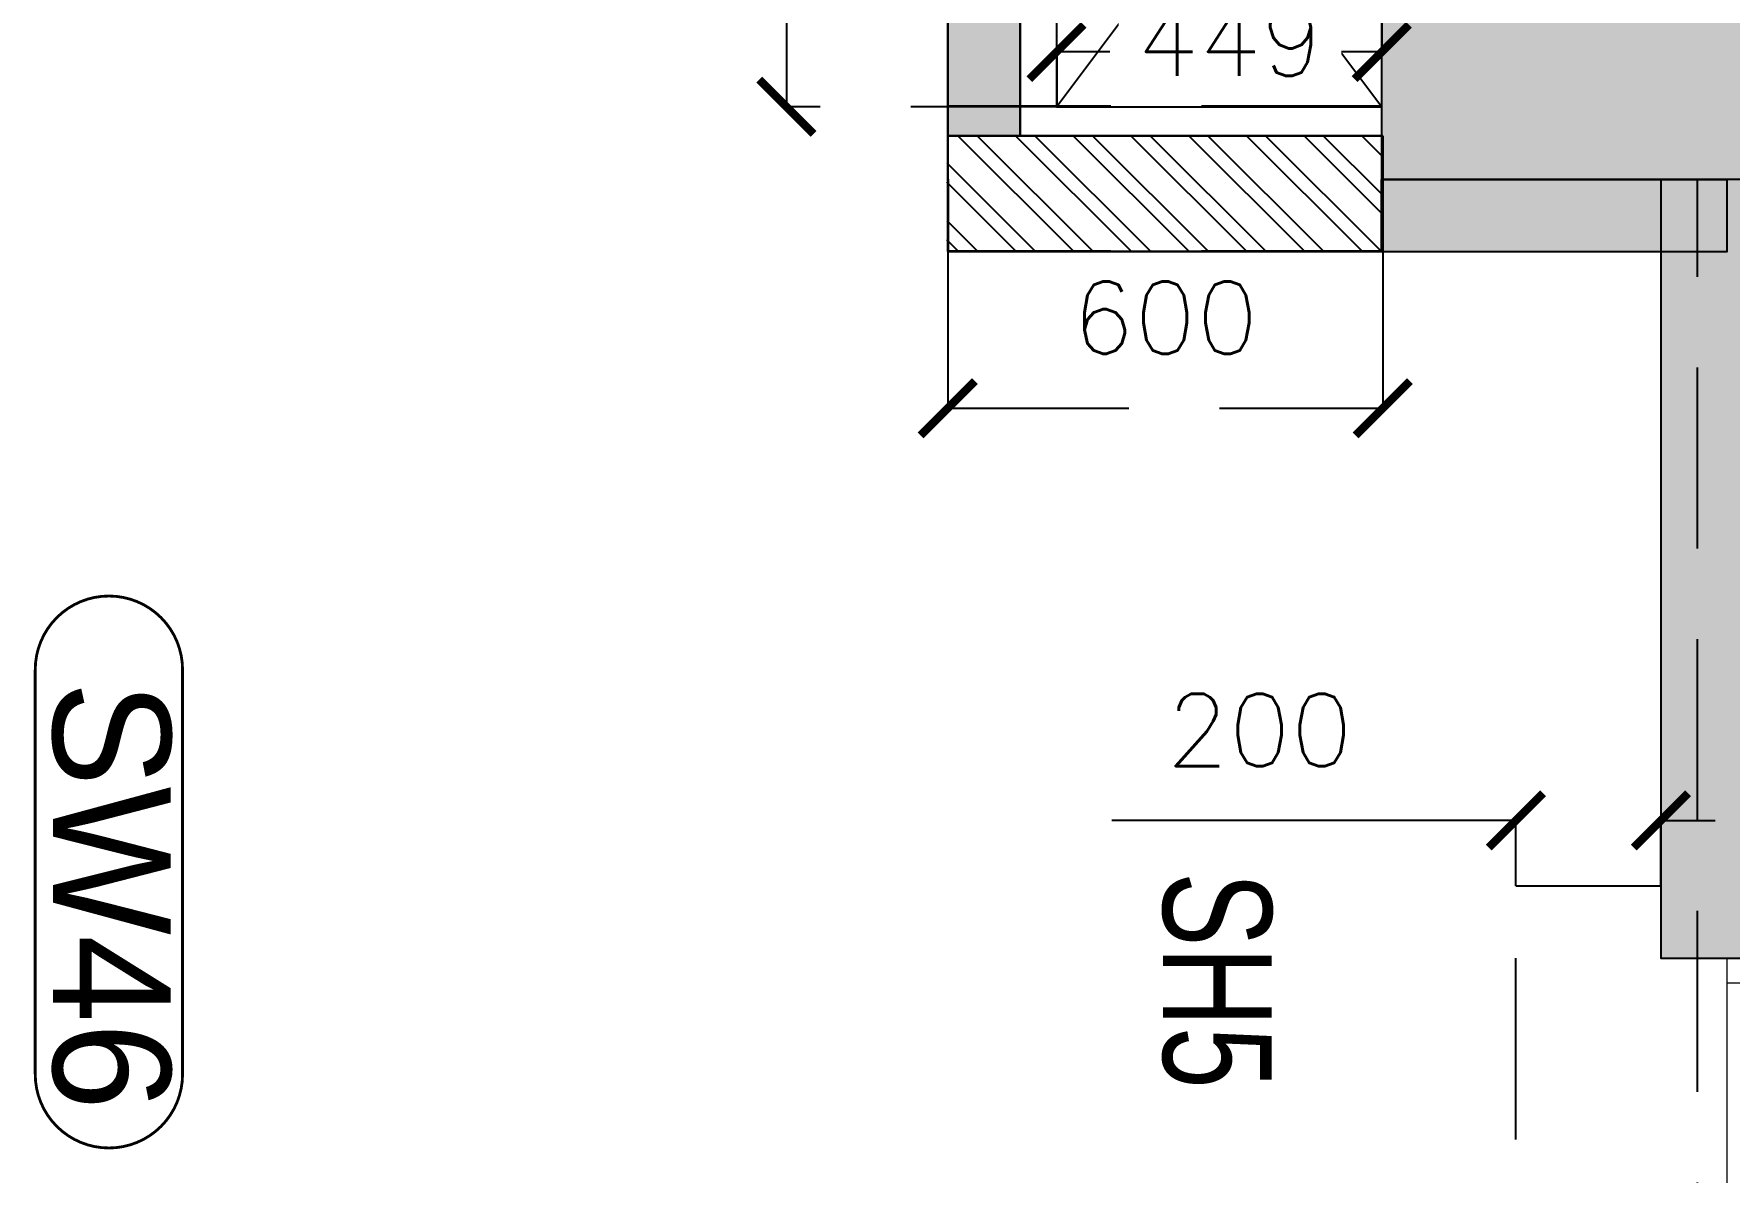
# Model space of a CAD drawing. Header units: millimetres. Extents: x -414464 to 1686, y -90036 to 108605.
# Drawn here: x -114660 to -112322, y -58075 to -56504 of the extents above; entities that cross this region are included whole.
import ezdxf

# ---------------------------------------------------------------- set-up
doc = ezdxf.new("R2010")
doc.units = ezdxf.units.MM
doc.header["$LTSCALE"] = 1000
doc.header["$MEASUREMENT"] = 0
for name, pattern in [('$1$AUDIT_D_120904163729-0', [0]), ('$36$HIDDEN', [0.375, 0.25, -0.125]), ('3BHK-A$1$AUDIT_D_120904163729-0', [0]), ('AUDIT_D_120904163729-0', [0]), ('T8(T9 IS SIMILAR) - DIMENSION & TEXTING$1$HIDDEN', [0.375, 0.25, -0.125]), ('T8(T9 IS SIMILAR) - TYPICAL FLOOR ELEVATION$1$AUDIT_D_120904163729-0', [0]), ('T8(T9 IS SIMILAR) - TYPICAL FLOOR ELEVATION$1$HIDDEN', [0.375, 0.25, -0.125]), ('T8(T9 IS SIMILAR)$1$$0$HIDDEN', [0.375, 0.25, -0.125])]:
    doc.linetypes.add(name, pattern=pattern)
doc.layers.get('0').update_dxf_attribs({"linetype": 'AUDIT_D_120904163729-0'})
for name, color, linetype in [('$0$A-HATCH -160', 251, '$1$AUDIT_D_120904163729-0'), ('$21$A-DIMENSIONS', 2, '$36$HIDDEN'), ('3BHK-A$1$$1$CUT-OUT', 49, 'Continuous'), ('3BHK-A$1$A-HATCH -160', 251, '3BHK-A$1$AUDIT_D_120904163729-0'), ('a-rcc', 3, 'Continuous'), ('T8(T9 IS SIMILAR) - DIMENSION & TEXTING$1$A-DIMENSIONS', 2, 'T8(T9 IS SIMILAR) - DIMENSION & TEXTING$1$HIDDEN'), ('T8(T9 IS SIMILAR) - TYPICAL FLOOR ELEVATION$1$A-DIM', 1, 'T8(T9 IS SIMILAR) - TYPICAL FLOOR ELEVATION$1$AUDIT_D_120904163729-0'), ('T8(T9 IS SIMILAR) - TYPICAL FLOOR ELEVATION$1$A-WALL-FEATURES', 6, 'T8(T9 IS SIMILAR) - TYPICAL FLOOR ELEVATION$1$AUDIT_D_120904163729-0'), ('T8(T9 IS SIMILAR)$1$$6$a-beam 2', 50, 'Continuous'), ('T8(T9 IS SIMILAR)$1$S-BEAM', 20, 'T8(T9 IS SIMILAR)$1$$0$HIDDEN'), ('T8_REFUGE COLUMNS$1$A-RCC COLS', 3, 'Continuous'), ('T8_REFUGE COLUMNS$1$A-SHEAR WALL THICKENING', 3, 'Continuous'), ('T8_TYPICAL COLUMNS$1$A-RCC COLS', 3, 'Continuous'), ('T8_TYPICAL COLUMNS$1$A-SHEAR WALL THICKENING', 3, 'Continuous')]:
    doc.layers.add(name, color=color, linetype=linetype)
for name, color, linetype, lineweight in [('3BHK-A$1$$1$A-WALL- 160', 6, 'Continuous', 30), ('T8 - TYPICAL FLOOR CORE$1$A-WALL- 160', 6, 'Continuous', 30), ('T8 - TYPICAL FLOOR CORE$1$Window', 4, 'Continuous', 20), ('T8(T9 IS SIMILAR) - DIMENSION & TEXTING$1$T8 - TYPICAL FLOOR CORE$0$a-Text', 4, 'Continuous', 0), ('T8(T9 IS SIMILAR)$1$D&W', 8, 'Continuous', 25), ('T8_REFUGE COLUMNS$1$A-COLUMN NO size reduce', 81, 'Continuous', 25)]:
    doc.layers.add(name, color=color, linetype=linetype, lineweight=lineweight)
doc.layers.add('T8_REFUGE COLUMNS$1$COL-HATCH', color=7, linetype='Continuous', lineweight=25, true_color=0xa3a3a3)
doc.styles.add('T8(T9 IS SIMILAR) - DIMENSION & TEXTING$1$Romans 1', font='romans.shx', dxfattribs={"height": 100})
doc.styles.add('T8(T9 IS SIMILAR) - DIMENSION & TEXTING$1$T8 - TYPICAL FLOOR CORE$0$ARIAL ARROW', font='swisscl.ttf')
doc.styles.add('T8(T9 IS SIMILAR) - TYPICAL FLOOR ELEVATION$1$Romans 1', font='romans.shx', dxfattribs={"height": 100})
doc.styles.add('T8_REFUGE COLUMNS$1$STANDARD', font='GOTHIC.TTF')
doc.dimstyles.new('T8(T9 IS SIMILAR) - DIMENSION & TEXTING$1$ALPINE S', dxfattribs={"dimscale": 0, "dimtxt": 100, "dimasz": 75, "dimexe": 0, "dimexo": 0, "dimgap": 75, "dimtad": 1, "dimdec": 0, "dimzin": 0, "dimdsep": 46, "dimtxsty": 'T8(T9 IS SIMILAR) - DIMENSION & TEXTING$1$Romans 1', "dimblk": 'T8(T9 IS SIMILAR) - DIMENSION & TEXTING$1$_ArchTick', "dimcen": 0.09, "dimclrd": 256, "dimclre": 256, "dimclrt": 7, "dimadec": 0, "dimazin": 0, "dimtfac": 1, "dimtdec": 0, "dimtofl": 0, "dimtmove": 1, "dimatfit": 0, "dimldrblk": 'T8(T9 IS SIMILAR) - DIMENSION & TEXTING$1$_Open90', "dimfxl": 1, "dimtolj": 1, "dimtzin": 0, "dimarcsym": 0})
doc.dimstyles.new('T8(T9 IS SIMILAR) - TYPICAL FLOOR ELEVATION$1$ALPINE S', dxfattribs={"dimscale": 0, "dimtxt": 100, "dimasz": 75, "dimexe": 0, "dimexo": 0, "dimgap": 75, "dimtad": 1, "dimdec": 0, "dimzin": 0, "dimdsep": 46, "dimtxsty": 'T8(T9 IS SIMILAR) - TYPICAL FLOOR ELEVATION$1$Romans 1', "dimblk": 'T8(T9 IS SIMILAR) - TYPICAL FLOOR ELEVATION$1$_ArchTick', "dimcen": 0.09, "dimclrd": 256, "dimclre": 256, "dimclrt": 7, "dimadec": 0, "dimazin": 0, "dimtfac": 1, "dimtdec": 0, "dimtofl": 0, "dimtmove": 1, "dimatfit": 0, "dimldrblk": 'T8(T9 IS SIMILAR) - TYPICAL FLOOR ELEVATION$1$_Open90', "dimfxl": 1, "dimtolj": 1, "dimtzin": 0, "dimarcsym": 0})

# ---------------------------------------------------------------- blocks, each defined once
blk = doc.blocks.new('T8_REFUGE COLUMNS$1$A$C277F3394')
at = {"layer": 'T8_REFUGE COLUMNS$1$A-SHEAR WALL THICKENING', "linetype": 'ByBlock', "true_color": 0xa3a3a3}
h = blk.add_hatch(color=253, dxfattribs=at)
h.dxf.hatch_style = 1
h.paths.add_polyline_path([(-8060.3, -385.5), (-8160.2, -385.5), (-8160.2, 90.8), (-8060.3, 90.8)])
at = {"layer": 'T8_REFUGE COLUMNS$1$A-SHEAR WALL THICKENING', "linetype": 'ByBlock'}
blk.add_lwpolyline([(-8060.3, -385.5), (-8160.2, -385.5), (-8160.2, 90.8), (-8060.3, 90.8)], close=True, dxfattribs=at)
blk = doc.blocks.new('T8_REFUGE COLUMNS$1$A$C46A13422')
at = {"layer": 'T8_REFUGE COLUMNS$1$A-SHEAR WALL THICKENING', "linetype": 'ByBlock'}
blk.add_blockref('T8_REFUGE COLUMNS$1$A$C277F3394', (-5609.8, -7500), dxfattribs=at)
blk = doc.blocks.new('T8_REFUGE COLUMNS')
at = {"layer": 'T8_REFUGE COLUMNS$1$COL-HATCH', "linetype": 'ByBlock'}
h = blk.add_hatch(color=256, dxfattribs=at)
h.dxf.hatch_style = 1
h.paths.add_polyline_path([(1196682.1, -5715374.9), (1196932.1, -5715374.9), (1196932.1, -5719609.9), (1196682.1, -5719609.9)])
h = blk.add_hatch(color=256, dxfattribs=at)
h.dxf.hatch_style = 1
h.paths.add_polyline_path([(1198007.1, -5718974.9), (1196932.1, -5718974.9), (1196932.1, -5719224.9), (1198007.1, -5719224.9)])
at = {"layer": 'T8_REFUGE COLUMNS$1$A-COLUMN NO size reduce', "linetype": 'ByBlock', "const_width": 3.9}
blk.add_lwpolyline([(1197608.8, -5721467.2, -1), (1197608.8, -5721264), (1198167.4, -5721264, -1), (1198167.4, -5721467.2)], format="xyb", close=True, dxfattribs=at)
at = {"layer": 'T8_REFUGE COLUMNS$1$A-RCC COLS', "linetype": 'ByBlock'}
for points in [[(1196682.1, -5715374.9), (1196932.1, -5715374.9), (1196932.1, -5719609.9), (1196682.1, -5719609.9)], [(1198007.1, -5718974.9), (1196932.1, -5718974.9), (1196932.1, -5719224.9), (1198007.1, -5719224.9)]]:
    blk.add_lwpolyline(points, close=True, dxfattribs=at)
blk.add_blockref('T8_REFUGE COLUMNS$1$A$C46A13422', (1210702.1, -5711724.9), dxfattribs=at)
at = {"layer": 'T8_REFUGE COLUMNS$1$A-COLUMN NO size reduce', "linetype": 'ByBlock', "insert": (1197625.1, -5721280.2), "char_height": 162.5, "attachment_point": 1, "style": 'T8_REFUGE COLUMNS$1$STANDARD'}
blk.add_mtext_dynamic_manual_height_columns('SW46', width=444.685, gutter_width=500, heights=[0], dxfattribs=at)
blk = doc.blocks.new('T8_TYPICAL COLUMNS$1$A$C277F3394')
at = {"layer": 'T8_TYPICAL COLUMNS$1$A-SHEAR WALL THICKENING', "linetype": 'ByBlock'}
h = blk.add_hatch(color=31, dxfattribs=at)
h.dxf.hatch_style = 1
h.paths.add_polyline_path([(-8060.3, -385.5), (-8160.2, -385.5), (-8160.2, 90.8), (-8060.3, 90.8)])
blk.add_lwpolyline([(-8060.3, -385.5), (-8160.2, -385.5), (-8160.2, 90.8), (-8060.3, 90.8)], close=True, dxfattribs=at)
blk = doc.blocks.new('T8_TYPICAL COLUMNS$1$A$C46A13422')
at = {"layer": 'T8_TYPICAL COLUMNS$1$A-SHEAR WALL THICKENING', "linetype": 'ByBlock'}
blk.add_blockref('T8_TYPICAL COLUMNS$1$A$C277F3394', (-5609.8, -7500), dxfattribs=at)
blk = doc.blocks.new('T8_TYPICAL COLUMNS')
at = {"layer": 'T8_TYPICAL COLUMNS$1$A-RCC COLS', "linetype": 'ByBlock'}
for name, p in [('T8_REFUGE COLUMNS', (0, 0)), ('T8_TYPICAL COLUMNS$1$A$C46A13422', (1210702.1, -5711724.9))]:
    blk.add_blockref(name, p, dxfattribs=at)
blk = doc.blocks.new('3BHK-A')
at = {"layer": '3BHK-A$1$A-HATCH -160', "linetype": 'ByBlock'}
h = blk.add_hatch(dxfattribs=at)
h.set_pattern_fill('ZIGZAG', color=256, scale=250)
h.set_pattern_definition([(9e-15, (1e-08, 0), (31.25, 31.25), [31.25, -31.25]), (90, (31.25, 0), (-31.25, 31.25), [31.25, -31.25])])
h.paths.add_polyline_path([(1185182.8, -5714749.5), (1186532.7, -5714749.5), (1186532.7, -5714149.5), (1186632.7, -5714149.5), (1186632.7, -5714749.5), (1188712.7, -5714749.5), (1188712.7, -5714049.5), (1189032.5, -5714049.5), (1189032.5, -5714149.5), (1188812.7, -5714149.5), (1188812.7, -5715449.5), (1189032.5, -5715449.5), (1189032.5, -5715549.5), (1188712.7, -5715549.5), (1188712.7, -5714849.5), (1186632.7, -5714849.5), (1186632.7, -5715664.5), (1186532.7, -5715664.5), (1186532.7, -5714849.5), (1185182.8, -5714849.5)])
h.paths.add_polyline_path([(1185182.8, -5713249.5), (1185782.7, -5713249.5), (1185782.7, -5713149.5), (1185182.8, -5713149.5)])
h.paths.add_polyline_path([(1186532.7, -5710699.5), (1186632.7, -5710699.5), (1186632.7, -5713249.5), (1186532.7, -5713249.5)])
h.paths.add_polyline_path([(1186532.7, -5717399.5), (1186632.7, -5717399.5), (1186632.7, -5716414.5), (1186532.7, -5716414.5)])
h.paths.add_polyline_path([(1194902.2, -5715375), (1194082.3, -5715375), (1194082.3, -5715475), (1194902.2, -5715475)])
h.paths.add_polyline_path([(1195782.2, -5715375), (1196682.2, -5715375), (1196682.2, -5715475), (1195782.2, -5715475)])
h.paths.add_polyline_path([(1194132.5, -5714149.9), (1196532.4, -5714149.9), (1196532.4, -5714049.9), (1194132.5, -5714049.9)])
h.paths.add_polyline_path([(1197432.4, -5711800.2), (1197532.4, -5711800.2), (1197532.4, -5714149.9), (1197432.4, -5714149.9)])
h.paths.add_polyline_path([(1198282.4, -5714149.9), (1198958.7, -5714149.9), (1198958.7, -5714049.9), (1198282.4, -5714049.9)])
h.paths.add_polyline_path([(1196871.9, -5720208.6), (1196082.2, -5720209.7), (1196082.3, -5720109.7), (1196082.2, -5720109.7), (1196182.2, -5720109.7), (1196871.9, -5720108.6)])
h.paths.add_polyline_path([(1193397.2, -5709939.9), (1193882.3, -5709939.6), (1193882.3, -5710040.1), (1193397.3, -5710040.1)])
h.paths.add_polyline_path([(1186632.7, -5708554.7), (1187192.3, -5708554.8), (1187192.3, -5708654.7), (1186632.7, -5708654.7)])
h.paths.add_polyline_path([(1194182.3, -5715724), (1194082.3, -5715724), (1194082.3, -5715474), (1194182.3, -5715474)])
h = blk.add_hatch(dxfattribs=at)
h.set_pattern_fill('ANSI32', color=256, scale=150)
h.set_pattern_definition([(45, (99.04, 1285.594), (-39.77475644, 39.77475644), []), (45, (125.557, 1285.594), (-39.77475644, 39.77475644), [])])
h.paths.add_polyline_path([(1196871.9, -5719609.9), (1197031.9, -5719609.9), (1197031.9, -5720209.9), (1196871.9, -5720209.9)])
at = {"layer": '3BHK-A$1$$1$A-WALL- 160', "linetype": 'ByBlock'}
for p, q in [((1196871.9, -5720208.6), (1196871.9, -5719608.6)), ((1196871.9, -5719608.6), (1197031.9, -5719608.6)), ((1197031.9, -5719608.6), (1197031.9, -5720208.6)), ((1197031.9, -5720208.6), (1196082.2, -5720208.6, 0))]:
    blk.add_line(p, q, dxfattribs=at)
at = {"layer": '3BHK-A$1$$1$A-WALL- 160', "linetype": 'ByBlock', "elevation": 0}
blk.add_lwpolyline([(1196871.9, -5720108.6), (1196082.2, -5720108.6), (1196082.2, -5720208.6), (1196871.9, -5720208.6)], close=True, dxfattribs=at)
at = {"layer": '3BHK-A$1$$1$CUT-OUT'}
for p, q in [((1196232.2, -5720058.6, 0), (1196831.9, -5719609.9, 0)), ((1196831.9, -5720058.6, 0), (1196232.2, -5719609.9, 0))]:
    blk.add_line(p, q, dxfattribs=at)
at = {"layer": '3BHK-A$1$$1$CUT-OUT', "elevation": 0}
blk.add_lwpolyline([(1196232.2, -5720058), (1196831.9, -5720058.6), (1196831.9, -5719609.9), (1196232.2, -5719609.2)], close=True, dxfattribs=at)
blk = doc.blocks.new('T8(T9 IS SIMILAR) - TYPICAL FLOOR ELEVATION$1$_ArchTick')
at = {"color": 0, "linetype": 'ByBlock', "const_width": 0.15}
blk.add_lwpolyline([(-0.5, -0.5), (0.5, 0.5)], dxfattribs=at)
blk = doc.blocks.new('*D4560')
at = {"layer": 'T8(T9 IS SIMILAR) - TYPICAL FLOOR ELEVATION$1$A-DIM', "lineweight": -2, "transparency": 16777216}
for p, q in [((1197817, -5719224.9), (1197817, -5719149.9)), ((1197817, -5719424.9), (1197817, -5719982))]:
    blk.add_line(p, q, dxfattribs=at)
at = {"layer": 'T8(T9 IS SIMILAR) - TYPICAL FLOOR ELEVATION$1$A-DIM', "linetype": 'T8(T9 IS SIMILAR) - TYPICAL FLOOR ELEVATION$1$HIDDEN', "lineweight": -2, "transparency": 16777216}
for p, q in [((1197907.1, -5719224.9), (1197817, -5719224.9)), ((1197907.1, -5719424.9), (1197817, -5719424.9))]:
    blk.add_line(p, q, dxfattribs=at)
at = {"layer": 'T8(T9 IS SIMILAR) - TYPICAL FLOOR ELEVATION$1$A-DIM', "linetype": 'ByBlock', "lineweight": -2, "transparency": 16777216, "xscale": 75, "yscale": 75, "zscale": 75}
for p, rotation in [((1197817, -5719224.9), 270), ((1197817, -5719424.9), 90)]:
    blk.add_blockref('T8(T9 IS SIMILAR) - TYPICAL FLOOR ELEVATION$1$_ArchTick', p, dxfattribs=dict(at, rotation=rotation))
at = {"layer": 'T8(T9 IS SIMILAR) - TYPICAL FLOOR ELEVATION$1$A-DIM', "color": 7, "linetype": 'ByBlock', "transparency": 16777216, "insert": (1197692, -5719778.4), "char_height": 100, "attachment_point": 5, "rotation": 90, "style": 'T8(T9 IS SIMILAR) - TYPICAL FLOOR ELEVATION$1$Romans 1'}
blk.add_mtext('\\A1;200', dxfattribs=at)
blk = doc.blocks.new('T8(T9 IS SIMILAR) - TYPICAL FLOOR ELEVATION$1$_Open90')
at = {"color": 0, "linetype": 'ByBlock', "lineweight": -2}
for p, q in [((-0.5, 0.5), (0, 0)), ((0, 0), (-1, 0)), ((0, 0), (-0.5, -0.5))]:
    blk.add_line(p, q, dxfattribs=at)
blk = doc.blocks.new('T8 - TYPICAL FLOOR CORE$1$1500-flat-1')
at = {"layer": 'T8 - TYPICAL FLOOR CORE$1$Window', "color": 1, "lineweight": 13}
for p, q in [((1149675.6, -5694418.8), (1148842.5, -5694418.8)), ((1149240.3, -5694418.8), (1148880, -5694418.8)), ((1148880, -5694445.5), (1149675.6, -5694445.5)), ((1149307.5, -5694498.8), (1148842.5, -5694498.8)), ((1149240.3, -5694498.8), (1148880, -5694498.8)), ((1149638.1, -5694498.8), (1149277.8, -5694498.8)), ((1149277.8, -5694498.8), (1149675.6, -5694498.8)), ((1149638.1, -5694552.2), (1148842.5, -5694552.2)), ((1149675.6, -5694578.8), (1148842.5, -5694578.8))]:
    blk.add_line(p, q, dxfattribs=at)
at = {"layer": 'T8 - TYPICAL FLOOR CORE$1$Window', "color": 5, "lineweight": 13}
for p, q in [((1149240.3, -5694475.7), (1148880, -5694475.7)), ((1149240.3, -5694480.2), (1148880, -5694480.2)), ((1149638.1, -5694517.4), (1149277.8, -5694517.4)), ((1149638.1, -5694533.6), (1149277.8, -5694533.6))]:
    blk.add_line(p, q, dxfattribs=at)
at = {"layer": 'T8 - TYPICAL FLOOR CORE$1$Window', "color": 4, "lineweight": 13}
for points in [[(1148842.5, -5694418.8), (1148809.5, -5694418.8), (1148809.5, -5694578.8), (1148842.5, -5694578.8)], [(1149708.6, -5694418.8), (1149675.6, -5694418.8), (1149675.6, -5694578.8), (1149708.6, -5694578.8)], [(1148880, -5694480.2), (1148880, -5694498.8), (1148842.5, -5694498.8), (1148842.5, -5694445.5), (1148880, -5694445.5), (1148880, -5694475.7), (1148875.5, -5694475.7), (1148875.5, -5694480.2)], [(1149240.3, -5694480.2), (1149240.3, -5694498.8), (1149277.8, -5694498.8), (1149277.8, -5694445.5), (1149240.3, -5694445.5), (1149240.3, -5694475.7), (1149244.8, -5694475.7), (1149244.8, -5694480.2)], [(1149277.8, -5694533.6), (1149277.8, -5694552.2), (1149240.3, -5694552.2), (1149240.3, -5694498.8), (1149277.8, -5694498.8), (1149277.8, -5694529.1), (1149273.3, -5694529.1), (1149273.3, -5694533.6)], [(1149638.1, -5694533.6), (1149638.1, -5694552.2), (1149675.6, -5694552.2), (1149675.6, -5694498.8), (1149638.1, -5694498.8), (1149638.1, -5694517.4), (1149642.6, -5694517.4), (1149642.6, -5694533.6)]]:
    blk.add_lwpolyline(points, close=True, dxfattribs=at)
blk = doc.blocks.new('T8 - TYPICAL FLOOR CORE')
at = {"layer": 'T8 - TYPICAL FLOOR CORE$1$A-WALL- 160', "rotation": 180}
blk.add_blockref('T8 - TYPICAL FLOOR CORE$1$1500-flat-1', (2347716.7, -11413552.8), dxfattribs=at)
blk = doc.blocks.new('T8(T9 IS SIMILAR) - DIMENSION & TEXTING$1$_ArchTick')
at = {"color": 0, "linetype": 'ByBlock', "const_width": 0.15}
blk.add_lwpolyline([(-0.5, -0.5), (0.5, 0.5)], dxfattribs=at)
blk = doc.blocks.new('*D1277')
at = {"layer": 'T8(T9 IS SIMILAR) - DIMENSION & TEXTING$1$A-DIMENSIONS', "linetype": 'T8(T9 IS SIMILAR) - DIMENSION & TEXTING$1$HIDDEN', "lineweight": -2, "transparency": 16777216}
for p, q in [((1196682.1, -5719609.9), (1196756.3, -5719609.9)), ((1196682.2, -5720058.5), (1196756.3, -5720058.5))]:
    blk.add_line(p, q, dxfattribs=at)
at = {"layer": 'T8(T9 IS SIMILAR) - DIMENSION & TEXTING$1$A-DIMENSIONS', "lineweight": -2, "transparency": 16777216}
blk.add_line((1196756.3, -5719609.9), (1196756.3, -5720058.5), dxfattribs=at)
at = {"layer": 'T8(T9 IS SIMILAR) - DIMENSION & TEXTING$1$A-DIMENSIONS', "linetype": 'ByBlock', "lineweight": -2, "transparency": 16777216, "xscale": 75, "yscale": 75, "zscale": 75}
for p, rotation in [((1196756.3, -5719609.9), 90), ((1196756.3, -5720058.5), 270)]:
    blk.add_blockref('T8(T9 IS SIMILAR) - DIMENSION & TEXTING$1$_ArchTick', p, dxfattribs=dict(at, rotation=rotation))
at = {"layer": 'T8(T9 IS SIMILAR) - DIMENSION & TEXTING$1$A-DIMENSIONS', "color": 7, "linetype": 'ByBlock', "transparency": 16777216, "insert": (1196739.4, -5719819.4), "char_height": 100, "attachment_point": 5, "rotation": 90, "style": 'T8(T9 IS SIMILAR) - DIMENSION & TEXTING$1$Romans 1', "bg_fill": 3, "box_fill_scale": 1.25, "bg_fill_color": 256, "bg_fill_true_color": 13158600, "bg_fill_transparency": 0}
blk.add_mtext('\\A1;449', dxfattribs=at)
blk = doc.blocks.new('T8(T9 IS SIMILAR) - DIMENSION & TEXTING$1$_Open90')
at = {"color": 0, "linetype": 'ByBlock', "lineweight": -2}
for p, q in [((-0.5, 0.5), (0, 0)), ((0, 0), (-1, 0)), ((0, 0), (-0.5, -0.5))]:
    blk.add_line(p, q, dxfattribs=at)
blk = doc.blocks.new('*D1278')
at = {"layer": 'T8(T9 IS SIMILAR) - DIMENSION & TEXTING$1$A-DIMENSIONS', "linetype": 'T8(T9 IS SIMILAR) - DIMENSION & TEXTING$1$HIDDEN', "lineweight": -2, "transparency": 16777216}
for p, q in [((1196232.2, -5720005.3), (1196232.2, -5720431.1)), ((1196831.9, -5720009.6), (1196831.9, -5720431.1))]:
    blk.add_line(p, q, dxfattribs=at)
at = {"layer": 'T8(T9 IS SIMILAR) - DIMENSION & TEXTING$1$A-DIMENSIONS', "lineweight": -2, "transparency": 16777216}
blk.add_line((1196232.2, -5720431.1), (1196831.9, -5720431.1), dxfattribs=at)
at = {"layer": 'T8(T9 IS SIMILAR) - DIMENSION & TEXTING$1$A-DIMENSIONS', "linetype": 'ByBlock', "lineweight": -2, "transparency": 16777216, "xscale": 75, "yscale": 75, "zscale": 75, "rotation": 180}
blk.add_blockref('T8(T9 IS SIMILAR) - DIMENSION & TEXTING$1$_ArchTick', (1196232.2, -5720431.1), dxfattribs=at)
at = {"layer": 'T8(T9 IS SIMILAR) - DIMENSION & TEXTING$1$A-DIMENSIONS', "linetype": 'ByBlock', "lineweight": -2, "transparency": 16777216, "xscale": 75, "yscale": 75, "zscale": 75}
blk.add_blockref('T8(T9 IS SIMILAR) - DIMENSION & TEXTING$1$_ArchTick', (1196831.9, -5720431.1), dxfattribs=at)
at = {"layer": 'T8(T9 IS SIMILAR) - DIMENSION & TEXTING$1$A-DIMENSIONS', "color": 7, "linetype": 'ByBlock', "transparency": 16777216, "insert": (1196532.1, -5720306.1), "char_height": 100, "attachment_point": 5, "style": 'T8(T9 IS SIMILAR) - DIMENSION & TEXTING$1$Romans 1', "bg_fill": 3, "box_fill_scale": 1.25, "bg_fill_color": 256, "bg_fill_true_color": 13158600, "bg_fill_transparency": 0}
blk.add_mtext('\\A1;600', dxfattribs=at)
blk = doc.blocks.new('*D1240')
at = {"layer": 'T8(T9 IS SIMILAR) - DIMENSION & TEXTING$1$A-DIMENSIONS', "linetype": 'T8(T9 IS SIMILAR) - DIMENSION & TEXTING$1$HIDDEN', "lineweight": -2, "transparency": 16777216}
for p, q in [((1197031.9, -5719608.6), (1197248, -5719608.6)), ((1197031.9, -5720208.6), (1197248, -5720208.6))]:
    blk.add_line(p, q, dxfattribs=at)
at = {"layer": 'T8(T9 IS SIMILAR) - DIMENSION & TEXTING$1$A-DIMENSIONS', "lineweight": -2, "transparency": 16777216}
blk.add_line((1197248, -5720208.6), (1197248, -5719608.6), dxfattribs=at)
at = {"layer": 'T8(T9 IS SIMILAR) - DIMENSION & TEXTING$1$A-DIMENSIONS', "linetype": 'ByBlock', "lineweight": -2, "transparency": 16777216, "xscale": 75, "yscale": 75, "zscale": 75}
for p, rotation in [((1197248, -5719608.6), 90), ((1197248, -5720208.6), 270)]:
    blk.add_blockref('T8(T9 IS SIMILAR) - DIMENSION & TEXTING$1$_ArchTick', p, dxfattribs=dict(at, rotation=rotation))
at = {"layer": 'T8(T9 IS SIMILAR) - DIMENSION & TEXTING$1$A-DIMENSIONS', "color": 7, "linetype": 'ByBlock', "transparency": 16777216, "insert": (1197123, -5719908.6), "char_height": 100, "attachment_point": 5, "rotation": 90, "style": 'T8(T9 IS SIMILAR) - DIMENSION & TEXTING$1$Romans 1'}
blk.add_mtext('\\A1;600', dxfattribs=at)
blk = doc.blocks.new('T8(T9 IS SIMILAR) - TYPICAL FLOOR ELEVATION')
at = {"layer": 'T8(T9 IS SIMILAR) - TYPICAL FLOOR ELEVATION$1$A-WALL-FEATURES', "color": 8, "linetype": 'T8(T9 IS SIMILAR) - TYPICAL FLOOR ELEVATION$1$HIDDEN'}
blk.add_lwpolyline([(1199007.1, -5719224.9), (1199007.1, -5719424.9), (1197907.1, -5719424.9), (1197907.1, -5719224.9)], dxfattribs=at)
at = {"layer": 'T8(T9 IS SIMILAR) - TYPICAL FLOOR ELEVATION$1$A-DIM', "linetype": 'ByBlock'}
dim = blk.add_linear_dim(base=(1197817, -5719224.9), p1=(1197907.1, -5719424.9), p2=(1197907.1, -5719224.9), angle=90, dimstyle='T8(T9 IS SIMILAR) - TYPICAL FLOOR ELEVATION$1$ALPINE S', override={"dimscale": 1, "dimtmove": 0, "dimfxl": 5, "dimarcsym": 1}, dxfattribs=at)
dim.commit()
dim.dimension.update_dxf_attribs({"geometry": '*D4560', "text_midpoint": (1197817, -5719778.4), "dimtype": 128})
blk = doc.blocks.new('T8(T9 IS SIMILAR) - DIMENSION & TEXTING')
at = {"layer": 'T8(T9 IS SIMILAR) - DIMENSION & TEXTING$1$T8 - TYPICAL FLOOR CORE$0$a-Text', "linetype": 'ByBlock', "insert": (1198187.3, -5719913.7), "char_height": 150, "width": 3499.366, "attachment_point": 9, "style": 'T8(T9 IS SIMILAR) - DIMENSION & TEXTING$1$T8 - TYPICAL FLOOR CORE$0$ARIAL ARROW'}
blk.add_mtext('SH5', dxfattribs=at)
at = {"layer": 'T8(T9 IS SIMILAR) - DIMENSION & TEXTING$1$A-DIMENSIONS', "linetype": 'ByBlock'}
dim = blk.add_linear_dim(base=(1196756.3, -5720058.5), p1=(1196682.1, -5719609.9), p2=(1196682.2, -5720058.5, 0), angle=90, dimstyle='T8(T9 IS SIMILAR) - DIMENSION & TEXTING$1$ALPINE S', override={"dimscale": 1, "dimfxl": 5, "dimtfill": 1, "dimarcsym": 1}, dxfattribs=at)
dim.commit()
dim.dimension.update_dxf_attribs({"geometry": '*D1277', "text_midpoint": (1196864.4, -5719819.4), "dimtype": 128})
dim = blk.add_linear_dim(base=(1197248, -5719608.6), p1=(1197031.9, -5720208.6), p2=(1197031.9, -5719608.6), angle=90, dimstyle='T8(T9 IS SIMILAR) - DIMENSION & TEXTING$1$ALPINE S', override={"dimscale": 1, "dimfxl": 5, "dimarcsym": 1}, dxfattribs=at)
dim.commit()
dim.dimension.update_dxf_attribs({"geometry": '*D1240', "text_midpoint": (1197123, -5719908.6)})
dim = blk.add_linear_dim(base=(1196831.9, -5720431.1), p1=(1196232.2, -5720005.3, 0), p2=(1196831.9, -5720009.6, 0), dimstyle='T8(T9 IS SIMILAR) - DIMENSION & TEXTING$1$ALPINE S', override={"dimscale": 1, "dimfxl": 5, "dimtfill": 1, "dimarcsym": 1}, dxfattribs=at)
dim.commit()
dim.dimension.update_dxf_attribs({"geometry": '*D1278', "text_midpoint": (1196532.1, -5720306.1)})
blk = doc.blocks.new('T8(T9 IS SIMILAR)')
at = {"layer": 'T8(T9 IS SIMILAR)$1$D&W', "linetype": 'ByBlock'}
blk.add_blockref('3BHK-A', (0, 0), dxfattribs=at)
blk.add_blockref('T8(T9 IS SIMILAR) - TYPICAL FLOOR ELEVATION', (0, 0), dxfattribs=at)
blk.add_blockref('T8 - TYPICAL FLOOR CORE', (0, 0), dxfattribs=at)
blk.add_blockref('T8_TYPICAL COLUMNS', (0, 0), dxfattribs=at)
at = {"layer": 'T8(T9 IS SIMILAR)$1$$6$a-beam 2', "linetype": 'ByBlock'}
blk.add_blockref('T8(T9 IS SIMILAR) - DIMENSION & TEXTING', (0, 0), dxfattribs=at)
at = {"layer": 'T8(T9 IS SIMILAR)$1$S-BEAM'}
for p, q in [((1198941.7, -5719174.2, 0), (1196931.8, -5719174.2, -0.1)), ((1196831.3, -5719608.7, -0.3), (1196831.3, -5720208.6, -0.3)), ((1197031.3, -5719608.7, -0.3), (1197031.3, -5720208.6, -0.3)), ((1196231.7, -5720058.4, 0), (1196831.3, -5720058.3, -0.2)), ((1196081.7, -5720208.5), (1197031.3, -5720208.2, -0.3))]:
    blk.add_line(p, q, dxfattribs=at)
blk = doc.blocks.new('A$C48506478')
at = {"layer": '$21$A-DIMENSIONS', "linetype": 'ByBlock'}
blk.add_blockref('T8(T9 IS SIMILAR)', (-1195542.6, 5727884.6), dxfattribs=at)
at = {"layer": '$0$A-HATCH -160', "linetype": 'ByBlock'}
blk.add_blockref('T8(T9 IS SIMILAR) - DIMENSION & TEXTING', (-1195542.6, 5727884.6), dxfattribs=at)

msp = doc.modelspace()

# ---------------------------------------------------------------- block references
at = {"layer": 'a-rcc', "linetype": 'ByBlock', "rotation": 270}
msp.add_blockref('A$C48506478', (-121076, -55315.3, 0), dxfattribs=at)

doc.saveas('drawing.dxf')
